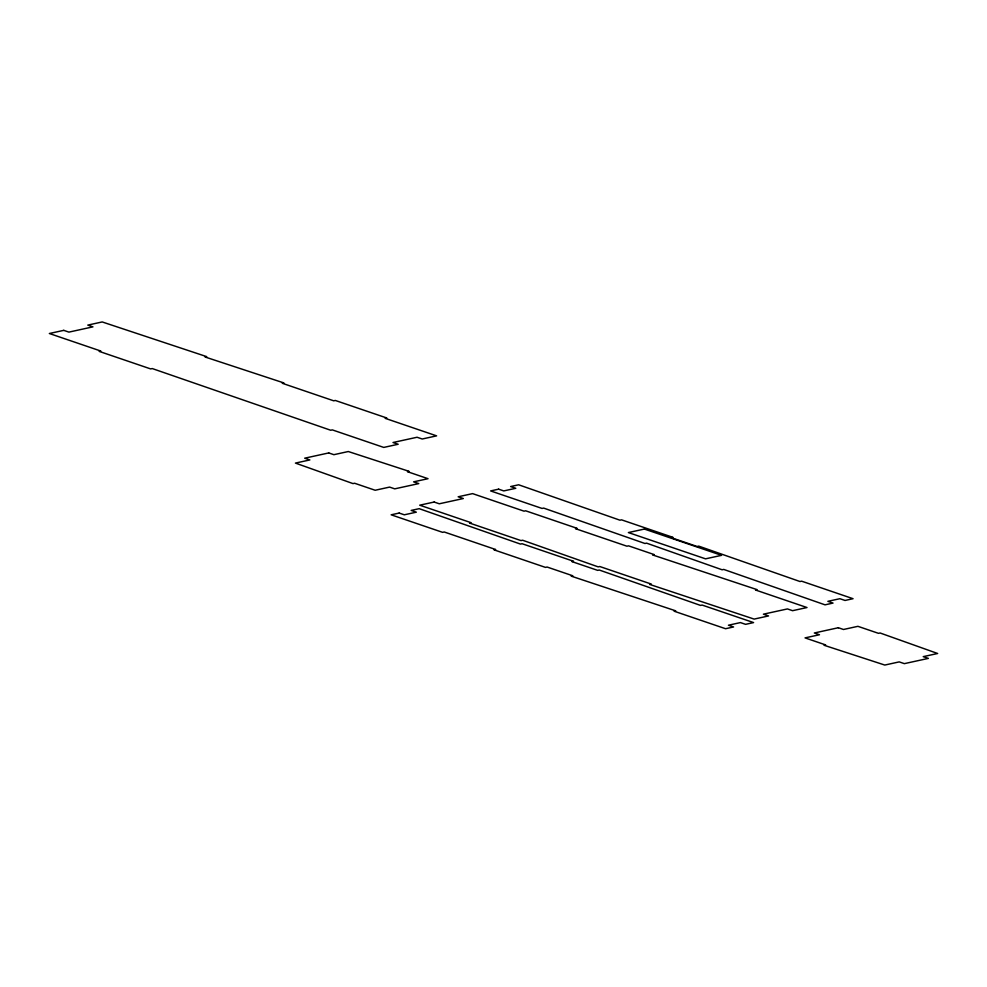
<?xml version="1.0" encoding="UTF-8"?>
<svg xmlns="http://www.w3.org/2000/svg" width="987" height="987" viewBox="0 0 987 987"><rect width="100%" height="100%" fill="white"/><g stroke="black" fill="none" stroke-linecap="round" stroke-linejoin="round"><path stroke-width="1.48" d="M63.76 330.361L49.35 333.507L100.797 351.039L99.194 351.384L150.641 368.904L152.245 368.558L330.707 430.246L332.311 429.888L383.758 447.419L398.168 444.261L393.023 442.509L417.057 437.253L422.202 439.005L436.612 435.859L385.164 418.328L386.768 417.982L335.321 400.463L333.717 400.808L282.27 383.277L283.874 382.931L205.099 356.998L206.702 356.64L102.204 321.947L87.794 325.105L92.938 326.857L68.905 332.113L63.76 330.361M328.733 452.934L304.699 458.19L309.844 459.942L295.434 463.088L352.988 483.593L354.592 483.248L375.171 490.255L389.594 487.097L394.738 488.849L418.759 483.593L413.615 481.841L428.025 478.695L407.446 471.675L409.05 471.33L348.288 451.528L333.877 454.686L328.733 452.934M434.144 502.038L419.722 505.184L471.169 522.715L469.578 523.061L521.013 540.592L522.616 540.234L598.184 566.871L599.788 566.526L651.235 584.045L649.631 584.403L754.13 619.096L768.552 615.937L763.407 614.185L787.429 608.93L792.573 610.694L806.996 607.536L755.548 590.016L757.14 589.658L652.654 554.965L654.245 554.608L628.534 545.848L626.93 546.193L575.483 528.674L577.087 528.329L525.639 510.797L524.035 511.155L472.588 493.623L458.165 496.782L463.31 498.534L439.289 503.789L434.144 502.038M498.62 489.17L490.613 490.921L542.06 508.441L543.664 508.095L644.955 543.492L646.559 543.146L722.126 569.783L723.73 569.425L825.021 604.834L833.028 603.082L827.883 601.33L839.9 598.702L845.045 600.454L853.052 598.702L801.604 581.17L800.001 581.528L698.71 546.119L697.106 546.477L671.382 537.718L672.986 537.36L621.539 519.841L619.935 520.186L518.644 484.79L510.637 486.542L515.782 488.294L503.765 490.921L498.62 489.17M399.167 513.055L391.148 514.807L442.595 532.338L444.199 531.981L495.647 549.512L494.043 549.858L545.49 567.389L547.094 567.031L572.818 575.791L571.214 576.149L675.713 610.842L674.109 611.2L725.556 628.719L733.575 626.967L728.431 625.215L740.435 622.587L745.58 624.339L753.587 622.587L702.139 605.068L700.548 605.413L599.245 570.017L597.653 570.363L571.929 561.603L573.521 561.258L522.074 543.726L520.482 544.084L419.179 508.675L411.172 510.427L416.317 512.179L404.312 514.807L399.167 513.055M644.388 529.057L628.374 532.561L705.545 558.839L721.559 555.336L644.388 529.057M838.345 627.732L814.324 632.988L819.469 634.74L805.047 637.886L825.625 644.906L824.022 645.251L884.796 665.053L899.206 661.895L904.351 663.646L928.385 658.391L923.24 656.639L937.65 653.493L880.083 632.988L878.492 633.333L857.913 626.326L843.49 629.484L838.345 627.732"/></g></svg>
